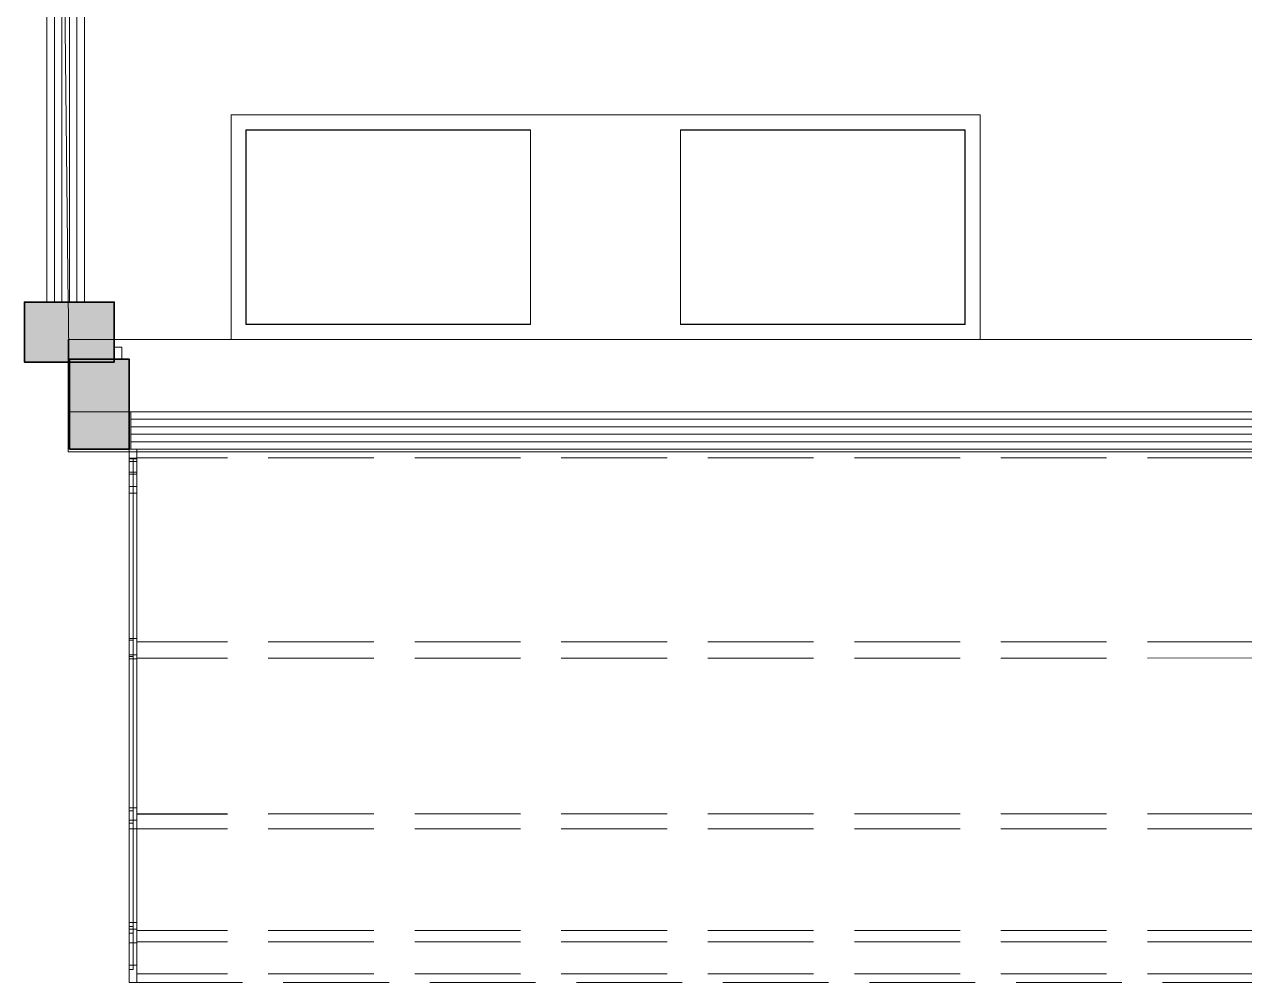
# Model space of a CAD drawing. Header units: millimetres. Extents: x 233224 to 234067, y -13631 to -11613.
# Drawn here: x 233247.7 to 233410.6, y -13631.3 to -13503.4 of the extents above; entities that cross this region are included whole.
import ezdxf

# ---------------------------------------------------------------- set-up
doc = ezdxf.new("R2010")
doc.units = ezdxf.units.MM
doc.header["$MEASUREMENT"] = 0
doc.set_wipeout_variables(frame=1)
doc.linetypes.add('Hidden Line', pattern=[195.611112, 141.111112, -54.5])
doc.linetypes.add('Wipeout_Contour', pattern=[1000, 0, -1000])
for name, color, linetype, lineweight, true_color in [('2D Drafting - General_Pen_No__4', 7, 'Continuous', 20, 0x029e21), ('Structural - Bearing_Pen_No__28', 7, 'Continuous', 35, 0xa80f02), ('Structural - Bearing_Pen_No__48', 7, 'Continuous', 25, 0xa80f02), ('Structural - Bearing_Pen_No__87', 7, 'Continuous', 20, 0x6a6a6a), ('Structural - Bearing_Pen_No__90', 7, 'Continuous', 20, 0x00bfbf)]:
    doc.layers.add(name, color=color, linetype=linetype, lineweight=lineweight, true_color=true_color)
doc.layers.add('Int - Furniture _Pen_No__75', color=6, linetype='Continuous', lineweight=20)
doc.layers.add('Structural - Bearing_Pen_No__7', color=7, linetype='Continuous', lineweight=35)
doc.layers.add('Structural - Bearing', color=7, linetype='Continuous')

# ---------------------------------------------------------------- blocks, each defined once
blk = doc.blocks.new('Slab_18', base_point=(227184.2, -12672))
at = {"layer": 'Structural - Bearing_Pen_No__7', "linetype": 'Continuous', "flags": 128}
blk.add_lwpolyline([(227184.2, -12672), (226224.2, -12672), (226224.2, -12932), (227184.2, -12932)], close=True, dxfattribs=at)
blk = doc.blocks.new('Wall_21', base_point=(228165.5, -13098.4))
at = {"color": 254, "linetype": 'Wipeout_Contour', "lineweight": 0, "ltscale": 909970.794994}
blk.add_wipeout([(228165.5, -13048.4), (226070.3, -13048.4), (226070.3, -13058.4), (228165.5, -13058.4)], dxfattribs=at).dxf.layer = 'Structural - Bearing'
at = {"layer": 'Structural - Bearing_Pen_No__87', "linetype": 'Continuous', "flags": 128}
blk.add_lwpolyline([(228165.5, -13048.4), (226070.3, -13048.4)], dxfattribs=at)
at = {"color": 254, "linetype": 'Wipeout_Contour', "lineweight": 0, "ltscale": 909973.091937}
blk.add_wipeout([(228165.5, -13058.4), (226070.3, -13058.4), (226070.3, -13068.4), (228165.5, -13068.4)], dxfattribs=at).dxf.layer = 'Structural - Bearing'
at = {"layer": 'Structural - Bearing_Pen_No__87', "linetype": 'Continuous'}
blk.add_line((228165.5, -13058.4), (226070.3, -13058.4), dxfattribs=at)
at = {"layer": 'Structural - Bearing_Pen_No__87', "linetype": 'Continuous', "flags": 128}
blk.add_lwpolyline([(226070.3, -13048.4), (226070.3, -13058.4)], dxfattribs=at)
at = {"color": 254, "linetype": 'Wipeout_Contour', "lineweight": 0, "ltscale": 909975.390633}
blk.add_wipeout([(228165.5, -13068.4), (226070.3, -13068.4), (226070.3, -13078.4), (228165.5, -13078.4)], dxfattribs=at).dxf.layer = 'Structural - Bearing'
at = {"layer": 'Structural - Bearing_Pen_No__87', "linetype": 'Continuous'}
blk.add_line((228165.5, -13068.4), (226070.3, -13068.4), dxfattribs=at)
at = {"layer": 'Structural - Bearing_Pen_No__87', "linetype": 'Continuous', "flags": 128}
blk.add_lwpolyline([(226070.3, -13058.4), (226070.3, -13068.4)], dxfattribs=at)
at = {"color": 254, "linetype": 'Wipeout_Contour', "lineweight": 0, "ltscale": 909977.691081}
blk.add_wipeout([(228165.5, -13078.4), (226070.3, -13078.4), (226070.3, -13088.4), (228165.5, -13088.4)], dxfattribs=at).dxf.layer = 'Structural - Bearing'
at = {"layer": 'Structural - Bearing_Pen_No__87', "linetype": 'Continuous'}
blk.add_line((228165.5, -13078.4), (226070.3, -13078.4), dxfattribs=at)
at = {"layer": 'Structural - Bearing_Pen_No__87', "linetype": 'Continuous', "flags": 128}
blk.add_lwpolyline([(226070.3, -13068.4), (226070.3, -13078.4)], dxfattribs=at)
at = {"color": 254, "linetype": 'Wipeout_Contour', "lineweight": 0, "ltscale": 909979.993281}
blk.add_wipeout([(228165.5, -13088.4), (226070.3, -13088.4), (226070.3, -13098.4), (228165.5, -13098.4)], dxfattribs=at).dxf.layer = 'Structural - Bearing'
at = {"layer": 'Structural - Bearing_Pen_No__87', "linetype": 'Continuous'}
blk.add_line((228165.5, -13088.4), (226070.3, -13088.4), dxfattribs=at)
at = {"layer": 'Structural - Bearing_Pen_No__87', "linetype": 'Continuous', "flags": 128}
for points in [[(226070.3, -13078.4), (226070.3, -13088.4)], [(226070.3, -13088.4), (226070.3, -13098.4)], [(226070.3, -13098.4), (228165.5, -13098.4)]]:
    blk.add_lwpolyline(points, dxfattribs=at)
blk = doc.blocks.new('Wall_24', base_point=(228155.5, -13098.4))
at = {"layer": 'Structural - Bearing_Pen_No__87', "linetype": 'Hidden Line'}
for p, q in [((228155.5, -13110), (226078.4, -13110.1)), ((228155.5, -13355.4), (226078.4, -13355.5)), ((228155.5, -13355.5), (226078.4, -13355.5)), ((228155.5, -13377), (226078.4, -13377.1)), ((228155.5, -13585), (226078.4, -13585.1)), ((228155.5, -13585.1), (226078.4, -13585.2)), ((228155.5, -13605), (226078.4, -13605.1)), ((228155.5, -13740.5), (226078.4, -13740.6)), ((228155.5, -13740.6), (226078.4, -13740.7)), ((228155.5, -13755.9), (226078.4, -13755.9)), ((228155.5, -13798.3), (226078.4, -13798.3)), ((228155.5, -13798.4), (226078.4, -13798.4))]:
    blk.add_line(p, q, dxfattribs=at)
at = {"layer": 'Structural - Bearing_Pen_No__87', "linetype": 'Hidden Line', "flags": 128}
for points in [[(228155.5, -13098.4), (226078.4, -13098.4)], [(226078.4, -13098.4), (226078.4, -13110.1)], [(226078.4, -13110.1), (226078.4, -13355.5)], [(226078.4, -13355.5), (226078.4, -13355.5)], [(226078.4, -13355.5), (226078.4, -13377.1)], [(226078.4, -13377.1), (226078.4, -13585.1)], [(226078.4, -13585.1), (226078.4, -13585.2)], [(226078.4, -13585.2), (226078.4, -13605.1)], [(226078.4, -13605.1), (226078.4, -13740.6)], [(226078.4, -13740.6), (226078.4, -13740.7)], [(226078.4, -13740.7), (226078.4, -13755.9)], [(226078.4, -13755.9), (226078.4, -13798.3)], [(226078.4, -13798.3), (226078.4, -13798.4)], [(226078.4, -13798.4), (226078.4, -13810.1)], [(226078.4, -13810.1), (228155.5, -13810)]]:
    blk.add_lwpolyline(points, dxfattribs=at)
blk = doc.blocks.new('Wall_26', base_point=(226008.5, -1398.4))
at = {"color": 254, "linetype": 'Wipeout_Contour', "lineweight": 0, "ltscale": 904598.672027}
blk.add_wipeout([(225958.5, -1398.4), (225958.5, -12902.1), (225968.5, -12902.1), (225968.5, -1398.4)], dxfattribs=at).dxf.layer = 'Structural - Bearing'
at = {"layer": 'Structural - Bearing_Pen_No__87', "linetype": 'Continuous', "flags": 128}
blk.add_lwpolyline([(225958.5, -1398.4), (225958.5, -12902.1)], dxfattribs=at)
at = {"color": 254, "linetype": 'Wipeout_Contour', "lineweight": 0, "ltscale": 904638.639123}
blk.add_wipeout([(225968.5, -1398.4), (225968.5, -12902.1), (225978.5, -12902.1), (225978.5, -1398.4)], dxfattribs=at).dxf.layer = 'Structural - Bearing'
at = {"layer": 'Structural - Bearing_Pen_No__87', "linetype": 'Continuous'}
blk.add_line((225968.5, -1398.4), (225968.5, -12902.1), dxfattribs=at)
at = {"layer": 'Structural - Bearing_Pen_No__87', "linetype": 'Continuous', "flags": 128}
blk.add_lwpolyline([(225958.5, -12902.1), (225968.5, -12902.1)], dxfattribs=at)
at = {"color": 254, "linetype": 'Wipeout_Contour', "lineweight": 0, "ltscale": 904678.606221}
blk.add_wipeout([(225978.5, -1398.4), (225978.5, -12902.1), (225988.5, -12902.1), (225988.5, -1398.4)], dxfattribs=at).dxf.layer = 'Structural - Bearing'
at = {"layer": 'Structural - Bearing_Pen_No__87', "linetype": 'Continuous'}
blk.add_line((225978.5, -1398.4), (225978.5, -12902.1), dxfattribs=at)
at = {"layer": 'Structural - Bearing_Pen_No__87', "linetype": 'Continuous', "flags": 128}
blk.add_lwpolyline([(225968.5, -12902.1), (225978.5, -12902.1)], dxfattribs=at)
at = {"color": 254, "linetype": 'Wipeout_Contour', "lineweight": 0, "ltscale": 904718.573323}
blk.add_wipeout([(225988.5, -1398.4), (225988.5, -12902.1), (225998.5, -12902.1), (225998.5, -1398.4)], dxfattribs=at).dxf.layer = 'Structural - Bearing'
at = {"layer": 'Structural - Bearing_Pen_No__87', "linetype": 'Continuous'}
blk.add_line((225988.5, -1398.4), (225988.5, -12902.1), dxfattribs=at)
at = {"layer": 'Structural - Bearing_Pen_No__87', "linetype": 'Continuous', "flags": 128}
blk.add_lwpolyline([(225978.5, -12902.1), (225988.5, -12902.1)], dxfattribs=at)
at = {"color": 254, "linetype": 'Wipeout_Contour', "lineweight": 0, "ltscale": 904758.540427}
blk.add_wipeout([(225998.5, -1398.4), (225998.5, -12902.1), (226008.5, -12902.1), (226008.5, -1398.4)], dxfattribs=at).dxf.layer = 'Structural - Bearing'
at = {"layer": 'Structural - Bearing_Pen_No__87', "linetype": 'Continuous'}
blk.add_line((225998.5, -1398.4), (225998.5, -12902.1), dxfattribs=at)
at = {"layer": 'Structural - Bearing_Pen_No__87', "linetype": 'Continuous', "flags": 128}
for points in [[(226008.5, -12902.1), (226008.5, -1398.4)], [(225988.5, -12902.1), (225998.5, -12902.1)], [(225998.5, -12902.1), (226008.5, -12902.1)]]:
    blk.add_lwpolyline(points, dxfattribs=at)
blk = doc.blocks.new('Wall_27', base_point=(226058.4, -12982))
at = {"color": 254, "linetype": 'Wipeout_Contour', "lineweight": 0, "ltscale": 905700.84863}
blk.add_wipeout([(226048.4, -12962), (226048.4, -12978.4), (226058.4, -12978.4), (226058.4, -12962)], dxfattribs=at).dxf.layer = 'Structural - Bearing'
at = {"layer": 'Structural - Bearing_Pen_No__87', "linetype": 'Continuous', "flags": 128}
for points in [[(226058.4, -12962), (226048.4, -12962)], [(226058.4, -12978.4), (226058.4, -12962)]]:
    blk.add_lwpolyline(points, dxfattribs=at)
blk = doc.blocks.new('Wall_44', base_point=(227204.2, -12952))
at = {"color": 254, "linetype": 'Wipeout_Contour', "lineweight": 0, "ltscale": 910218.723137}
blk.add_wipeout([(227204.2, -12952), (227204.2, -12652), (227184.2, -12672), (227184.2, -12932)], dxfattribs=at).dxf.layer = 'Structural - Bearing'
at = {"layer": 'Structural - Bearing_Pen_No__87', "linetype": 'Continuous', "flags": 128}
for points in [[(227204.2, -12952), (227204.2, -12652)], [(227184.2, -12672), (227184.2, -12932)]]:
    blk.add_lwpolyline(points, dxfattribs=at)
blk = doc.blocks.new('Wall_45', base_point=(227204.2, -12652))
at = {"color": 254, "linetype": 'Wipeout_Contour', "lineweight": 0, "ltscale": 908230.268169}
blk.add_wipeout([(227204.2, -12652), (226204.2, -12652), (226224.2, -12672), (227184.2, -12672)], dxfattribs=at).dxf.layer = 'Structural - Bearing'
at = {"layer": 'Structural - Bearing_Pen_No__87', "linetype": 'Continuous', "flags": 128}
for points in [[(227204.2, -12652), (226204.2, -12652)], [(226224.2, -12672), (226604.2, -12672)], [(226804.2, -12672), (227184.2, -12672)]]:
    blk.add_lwpolyline(points, dxfattribs=at)
blk = doc.blocks.new('Wall_46', base_point=(226204.2, -12652))
at = {"color": 254, "linetype": 'Wipeout_Contour', "lineweight": 0, "ltscale": 906304.959228}
blk.add_wipeout([(226204.2, -12652), (226204.2, -12952), (226224.2, -12932), (226224.2, -12672)], dxfattribs=at).dxf.layer = 'Structural - Bearing'
at = {"layer": 'Structural - Bearing_Pen_No__87', "linetype": 'Continuous', "flags": 128}
for points in [[(226204.2, -12652), (226204.2, -12952)], [(226224.2, -12932), (226224.2, -12672)]]:
    blk.add_lwpolyline(points, dxfattribs=at)
blk = doc.blocks.new('Wall_47', base_point=(226204.2, -12952))
at = {"color": 254, "linetype": 'Wipeout_Contour', "lineweight": 0, "ltscale": 908293.414556}
blk.add_wipeout([(226204.2, -12952), (227204.2, -12952), (227184.2, -12932), (226224.2, -12932)], dxfattribs=at).dxf.layer = 'Structural - Bearing'
at = {"layer": 'Structural - Bearing_Pen_No__87', "linetype": 'Continuous', "flags": 128}
for points in [[(226604.2, -12932), (226224.2, -12932)], [(227184.2, -12932), (226804.2, -12932)], [(226204.2, -12952), (227204.2, -12952)]]:
    blk.add_lwpolyline(points, dxfattribs=at)
blk = doc.blocks.new('Wall_48', base_point=(226704.2, -12952))
at = {"color": 254, "linetype": 'Wipeout_Contour', "lineweight": 0, "ltscale": 908261.810199}
blk.add_wipeout([(226804.2, -12932), (226804.2, -12672), (226604.2, -12672), (226604.2, -12932)], dxfattribs=at).dxf.layer = 'Structural - Bearing'
at = {"layer": 'Structural - Bearing_Pen_No__87', "linetype": 'Continuous', "flags": 128}
for points in [[(226604.2, -12672), (226604.2, -12932)], [(226804.2, -12932), (226804.2, -12672)]]:
    blk.add_lwpolyline(points, dxfattribs=at)
blk = doc.blocks.new('dairsel tente yan')
at = {"layer": 'Int - Furniture _Pen_No__75', "linetype": 'Continuous'}
for p, q in [((11.7, 10), (0, 10)), ((0, 0), (0, 10)), ((11.7, 0), (0, 0)), ((11.7, 0), (11.7, 10)), ((11.7, 10), (12.6, 10)), ((33.2, 5), (11.7, 5)), ((12.6, 0), (11.7, 0)), ((12.6, 10), (16.5, 10)), ((12.6, 0), (12.6, 10)), ((12.6, 0), (16.5, 0)), ((16.5, 10), (30.5, 10)), ((16.5, 0), (16.5, 10)), ((16.5, 0), (30.5, 0)), ((30.5, 10), (58.6, 10)), ((30.5, 0), (30.5, 10)), ((30.5, 0), (58.6, 0)), ((33.2, 0), (33.2, 10)), ((33.2, 5), (58.6, 5)), ((49.7, 0), (49.7, 10)), ((58.6, 10), (252.6, 10)), ((58.6, 0), (58.6, 10)), ((58.6, 5), (640.3, 5)), ((58.6, 0), (252.6, 0)), ((252.6, 10), (257.1, 10)), ((252.6, 0), (252.6, 10)), ((252.6, 0), (257.1, 0)), ((254.8, 0), (254.8, 5)), ((274.2, 10), (257.1, 10)), ((274.2, 0), (257.1, 0)), ((278.7, 10), (274.2, 10)), ((274.2, 0), (274.2, 10)), ((278.7, 0), (274.2, 0)), ((276.4, 0), (276.4, 5)), ((279, 10), (278.7, 10)), ((279, 0), (278.7, 0)), ((279.5, 10), (279, 10)), ((279.5, 0), (279, 0)), ((279.6, 10), (279.5, 10)), ((279.6, 0), (279.5, 0)), ((279.6, 0), (279.6, 10)), ((279.6, 10), (478.4, 10)), ((279.6, 0), (478.4, 0)), ((478.4, 10), (486.7, 10)), ((478.4, 0), (478.4, 10)), ((478.4, 0), (486.7, 0)), ((482.6, 0), (482.6, 5)), ((494.9, 10), (486.7, 10)), ((494.9, 0), (486.7, 0)), ((503.2, 10), (494.9, 10)), ((494.9, 0), (494.9, 10)), ((503.2, 0), (494.9, 0)), ((499.1, 0), (499.1, 5)), ((503.9, 10), (503.2, 10)), ((503.9, 0), (503.2, 0)), ((505.1, 10), (503.9, 10)), ((505.1, 0), (503.9, 0)), ((506, 10), (505.1, 10)), ((506, 0), (505.1, 0)), ((506.5, 10), (506, 10)), ((506.5, 0), (506, 0)), ((506.7, 10), (506.5, 10)), ((506.7, 0), (506.5, 0)), ((506.7, 0), (506.7, 10)), ((506.7, 10), (631.4, 10)), ((506.7, 0), (631.4, 0)), ((640.3, 10), (631.4, 10)), ((631.4, 0), (631.4, 10)), ((640.3, 0), (631.4, 0)), ((636.8, 0), (636.8, 5)), ((651.2, 10), (640.3, 10)), ((640.3, 0), (640.3, 10)), ((640.3, 5), (645.7, 5)), ((651.2, 0), (640.3, 0)), ((688.2, 5), (645.7, 5)), ((645.7, 0), (645.7, 5)), ((652.1, 10), (651.2, 10)), ((652.1, 0), (651.2, 0)), ((653.8, 10), (652.1, 10)), ((653.8, 0), (652.1, 0)), ((655.4, 10), (653.8, 10)), ((655.4, 0), (653.8, 0)), ((656.6, 10), (655.4, 10)), ((656.6, 0), (655.4, 0)), ((657.5, 10), (656.6, 10)), ((657.5, 0), (656.6, 0)), ((658.1, 10), (657.5, 10)), ((658.1, 0), (657.5, 0)), ((658.4, 10), (658.1, 10)), ((658.4, 0), (658.1, 0)), ((658.4, 0), (658.4, 10)), ((658.4, 10), (688.2, 10)), ((658.4, 0), (688.2, 0)), ((688.2, 10), (700, 10)), ((688.2, 0), (688.2, 10)), ((694.1, 5), (688.2, 5)), ((688.2, 0), (700, 0)), ((694.1, 0), (694.1, 5)), ((700, 10), (701, 10)), ((700, 0), (701, 0)), ((701, 10), (703, 10)), ((701, 0), (703, 0)), ((703, 10), (704.9, 10)), ((703, 0), (704.9, 0)), ((704.9, 10), (706.7, 10)), ((704.9, 0), (706.7, 0)), ((706.7, 10), (708.3, 10)), ((706.7, 0), (708.3, 0)), ((708.3, 10), (709.6, 10)), ((708.3, 0), (709.6, 0)), ((709.6, 10), (710.6, 10)), ((709.6, 0), (710.6, 0)), ((710.6, 10), (711.3, 10)), ((710.6, 0), (711.3, 0)), ((711.3, 10), (711.7, 10)), ((711.3, 0), (711.7, 0)), ((711.7, 0), (711.7, 10))]:
    blk.add_line(p, q, dxfattribs=at)
blk = doc.blocks.new('Beam_1', base_point=(225986.7, -13027))
at = {"layer": 'Structural - Bearing_Pen_No__90', "linetype": 'Continuous'}
for p, q in [((225986.7, -12952), (234060.9, -12952)), ((225986.7, -13102), (225986.7, -12952)), ((225986.7, -13102), (234060.9, -13102))]:
    blk.add_line(p, q, dxfattribs=at)
blk = doc.blocks.new('Column_31', base_point=(226028.4, -13038.4))
at = {"layer": 'Structural - Bearing_Pen_No__48', "linetype": 'Continuous'}
blk.add_hatch(color=256, dxfattribs=at).paths.add_polyline_path([(225988.4, -13098.4), (226068.4, -13098.4), (226068.4, -12978.4), (225988.4, -12978.4)])
at = {"layer": 'Structural - Bearing_Pen_No__28', "linetype": 'Continuous', "flags": 128}
blk.add_lwpolyline([(225988.4, -13098.4), (226068.4, -13098.4), (226068.4, -12978.4), (225988.4, -12978.4)], close=True, dxfattribs=at)
blk = doc.blocks.new('Column_34', base_point=(225988.4, -12942))
at = {"layer": 'Structural - Bearing_Pen_No__48', "linetype": 'Continuous'}
blk.add_hatch(color=256, dxfattribs=at).paths.add_polyline_path([(226048.4, -12982), (226048.4, -12902), (225928.4, -12902), (225928.4, -12982)])
at = {"layer": 'Structural - Bearing_Pen_No__28', "linetype": 'Continuous', "flags": 128}
blk.add_lwpolyline([(226048.4, -12982), (226048.4, -12902), (225928.4, -12902), (225928.4, -12982)], close=True, dxfattribs=at)

msp = doc.modelspace()

# ---------------------------------------------------------------- block references
at = {"layer": 'Structural - Bearing', "xscale": 0.1, "yscale": 0.1, "zscale": 0.1}
for name, p in [('Wall_26', (233255.68, -12390.09)), ('Wall_27', (233260.67, -13548.45)), ('Wall_21', (233471.38, -13560.08))]:
    msp.add_blockref(name, p, dxfattribs=at)
at = {"layer": 'Structural - Bearing', "linetype": 'Continuous', "xscale": 0.1, "yscale": 0.1, "zscale": 0.1}
msp.add_blockref('Slab_18', (233373.25, -13517.45), dxfattribs=at)

# ---------------------------------------------------------------- next in the draw order: linework, layer by layer
at = {"layer": '2D Drafting - General_Pen_No__4', "linetype": 'Continuous'}
for p, q in [((233253.67, -13555.09), (233249.67, -13177.45)), ((233249.67, -13177.45), (233253.67, -13555.09)), ((234060.92, -13555.09), (233253.67, -13555.09)), ((234050.93, -13560.09), (233254.73, -13560.09))]:
    msp.add_line(p, q, dxfattribs=at)

# ---------------------------------------------------------------- next in the draw order: block references
at = {"layer": 'Int - Furniture _Pen_No__75', "linetype": 'Continuous', "xscale": 0.1, "yscale": 0.1, "zscale": 100, "rotation": 269.9996263552803}
msp.add_blockref('dairsel tente yan', (233261.67, -13560.09), dxfattribs=at)
at = {"layer": 'Structural - Bearing', "xscale": 0.1, "yscale": 0.1, "zscale": 0.1}
for name, p in [('Wall_44', (233375.25, -13545.45)), ('Wall_24', (233470.38, -13560.08))]:
    msp.add_blockref(name, p, dxfattribs=at)
at = {"layer": 'Structural - Bearing', "color": 14, "lineweight": 35, "true_color": 0xa80f02, "xscale": 0.1, "yscale": 0.1, "zscale": 0.1}
for name, p in [('Column_34', (233253.67, -13544.45)), ('Column_31', (233257.67, -13554.09))]:
    msp.add_blockref(name, p, dxfattribs=at)

# ---------------------------------------------------------------- next in the draw order: block references
at = {"layer": 'Structural - Bearing', "xscale": 0.1, "yscale": 0.1, "zscale": 0.1}
msp.add_blockref('Wall_45', (233375.25, -13515.45), dxfattribs=at)

# ---------------------------------------------------------------- next in the draw order: block references
msp.add_blockref('Wall_46', (233275.25, -13515.45), dxfattribs=at)

# ---------------------------------------------------------------- next in the draw order: block references
msp.add_blockref('Wall_47', (233275.25, -13545.45), dxfattribs=at)

# ---------------------------------------------------------------- next in the draw order: block references
msp.add_blockref('Wall_48', (233325.25, -13545.45), dxfattribs=at)
at = {"layer": 'Structural - Bearing', "color": 132, "lineweight": 20, "true_color": 0x00bfbf, "xscale": 0.1, "yscale": 0.1, "zscale": 0.1}
msp.add_blockref('Beam_1', (233253.5, -13552.95), dxfattribs=at)

doc.saveas('drawing.dxf')
